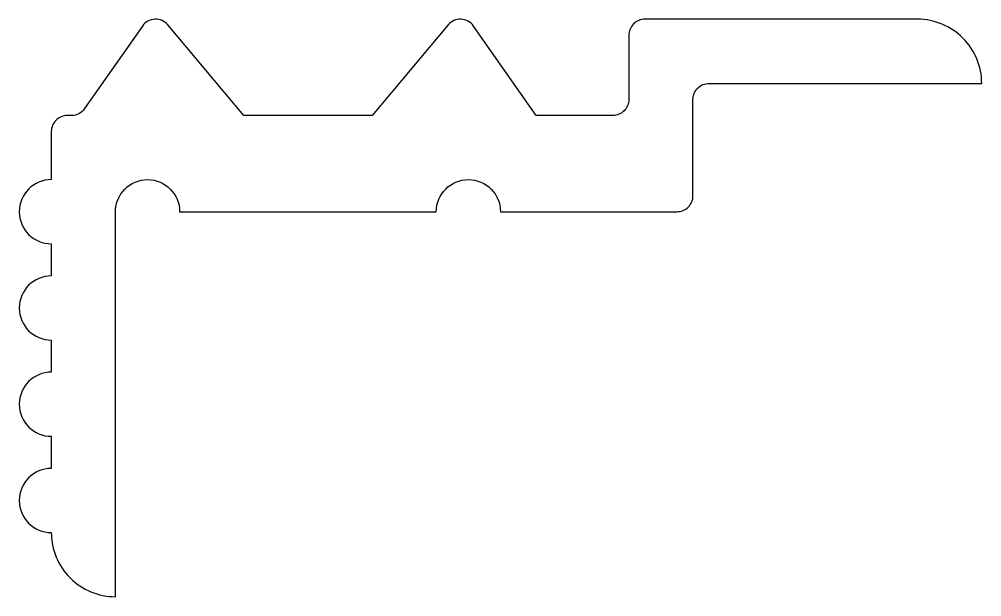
# Model space of a CAD drawing. Extents: x -641.3 to -611.3, y 75.8 to 93.8.
import ezdxf

# ---------------------------------------------------------------- set-up
doc = ezdxf.new("R2010")
doc.units = 0
doc.layers.add('ANA', color=220, linetype='CONTINUOUS')

msp = doc.modelspace()

# ---------------------------------------------------------------- linework, layer by layer
at = {"layer": 'ANA', "color": 0}
msp.add_lwpolyline([(-613.317, 93.771), (-621.817, 93.771, 0.414214), (-622.317, 93.271), (-622.317, 91.271, -0.414214), (-622.817, 90.771), (-625.205, 90.771), (-627.157, 93.558, 0.493145), (-627.949, 93.592), (-630.317, 90.771), (-634.317, 90.771), (-636.684, 93.592, 0.493145), (-637.477, 93.558), (-639.279, 90.984, -0.244698), (-639.688, 90.771), (-639.817, 90.771, 0.414214), (-640.317, 90.271), (-640.317, 88.771, 1), (-640.317, 86.771), (-640.317, 85.771, 1), (-640.317, 83.771), (-640.317, 82.771, 1), (-640.317, 80.771), (-640.317, 79.771, 1), (-640.317, 77.771, 0.414214), (-638.317, 75.771), (-638.317, 87.771, -1), (-636.317, 87.771), (-628.317, 87.771, -1), (-626.317, 87.771), (-620.817, 87.771, 0.414214), (-620.317, 88.271), (-620.317, 91.271, -0.414214), (-619.817, 91.771), (-611.317, 91.771, 0.414214)], format="xyb", close=True, dxfattribs=at)

doc.saveas('drawing.dxf')
